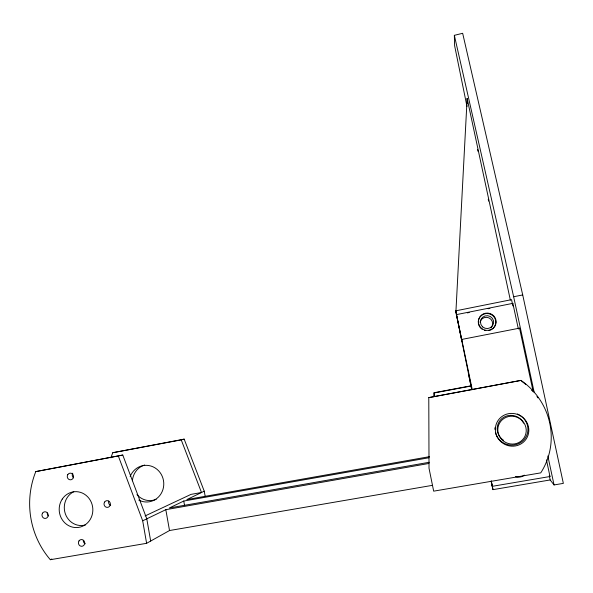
<?xml version="1.0" encoding="UTF-8"?>
<svg xmlns="http://www.w3.org/2000/svg" width="593" height="593" viewBox="0 0 593 593"><rect width="100%" height="100%" fill="white"/><g stroke="black" fill="none" stroke-linecap="round" stroke-linejoin="round"><path stroke-width="0.89" d="M510.351 300.125L467.136 98.482L467.684 103.323M455.876 312.422L467.136 98.482M512.441 303.883L512.856 303.357L518.349 328.959L519.542 328.144L532.751 389.683L533.67 389.986L531.854 390.32M428.783 397.614L520.988 380.395A69.122 67.135 30 0 1 540.749 472.866L433.668 491.16L429.021 468.255L428.783 397.614L520.988 380.395M433.891 396.695L434.195 392.714L471.531 385.717M150.674 541.046L146.79 518.831L122.773 455.053L35.795 471.598A82.056 77.231 83.4 0 0 50.338 559.71L146.612 543.314L169.516 530.535L432.401 485.348M146.612 543.314L142.683 520.802L165.825 509.669L428.902 463.467M429.095 457.722L183.756 501.048L169.361 507.971L429.295 462.266M110.935 457.848A66.972 63.888 81.5 0 1 112.774 452.718L184.171 439.131L204.251 491.197L186.884 499.551L429.443 456.669M145.092 515.925L191.02 494.377L201.509 492.516L181.236 439.887L112.774 452.718M50.338 559.71L51.821 559.021M35.795 471.598L122.773 455.053M181.236 439.887L184.171 439.131M466.987 106.473L454.609 45.646L454.349 35.335L462.659 33.29L522.715 294.929L563.35 483.377L554.055 484.941L550.193 479.952L549.429 476.364M454.349 35.335L513.649 296.752L522.715 294.929M461.836 341.071L455.676 310.851L511.537 299.658L512.886 305.944M456.551 315.039L456.499 314.609L512.856 303.357M467.366 312.882L469.167 312.518M488.098 308.738L489.907 308.382M519.542 328.144L461.777 339.433L461.799 340.004M433.876 393.003L471.19 386.013M492.094 485.311L492.338 486.312L550 476.513L546.42 459.827M491.093 481.234L492.998 489.64L550.193 479.952M468.388 373.449L471.724 389.586M549.259 475.586L550 476.513M118.392 456.187L142.683 520.802M513.649 296.752L534.249 392.692M547.836 455.987L554.055 484.941M477.573 149.488L477.965 151.297M488.239 199.27L488.632 201.086M456.499 314.609L472.265 389.683M492.338 486.312L491.212 480.908L492.998 489.64M455.676 310.851L471.791 389.764M204.251 491.197L205.23 496.637M183.756 501.048L184.564 505.562M165.825 509.669L169.516 530.535M434.195 392.714L434.209 396.369M156.196 499.328A18.161 17.256 82.7 0 1 136.946 494.614M132.402 480.782A18.161 17.256 82.7 0 1 144.677 465.008M521.632 381.217A68.202 66.246 29.9 0 1 525.732 384.434M531.995 390.446A68.202 66.246 29.9 0 1 533.151 391.736M536.947 396.48A68.202 66.246 29.9 0 1 537.955 397.888M520.365 415.582A16.611 16.078 26 0 1 521.173 442.274A16.611 16.078 26 0 1 495.489 432.742M494.947 429.399A16.611 16.078 26 0 1 494.947 427.716M517.274 413.981A16.611 16.078 26 0 1 519.631 415.13M130.163 476.579A18.353 17.427 82.8 0 1 153.224 466.913A18.353 17.427 82.8 0 1 162.215 491.486A18.353 17.427 82.8 0 1 138.769 500.092M85.511 524.909A17.746 16.619 84.4 0 1 65.356 513.864A17.746 16.619 84.4 0 1 73.791 491.686M85.355 543.803A3.35 3.128 81.9 0 1 83.294 540.342M110.661 505.406A3.343 3.15 83.2 0 1 108.749 501.107M48.574 515.932A3.306 3.084 85.3 0 1 47.27 512.915M73.569 477.802A3.306 3.106 87 0 1 72.791 473.192M480.019 322.221A6.39 6.241 6.7 0 1 489.166 318.004A6.39 6.241 6.7 0 1 491.011 327.751M524.294 475.126A9.132 8.791 30.2 0 1 515.428 476.639M479.188 325.935A8.799 8.598 6.4 0 1 483.806 314.105A8.799 8.598 6.4 0 1 495.481 319.701A8.799 8.598 6.4 0 1 488.825 330.553M485.771 330.62A8.799 8.598 6.4 0 1 484.273 330.264M482.213 329.271A8.799 8.598 6.4 0 1 479.559 326.587M503.479 440.273A14.054 13.602 26 0 1 501.863 418.591A14.054 13.602 26 0 1 523.626 423.165M62.228 499.128A17.975 16.819 84.4 0 0 74.555 527.488A17.975 16.819 84.4 0 0 91.27 502.227A17.975 16.819 84.4 0 0 62.228 499.128M78.973 540.935A3.388 3.165 82 0 0 81.308 546.286A3.388 3.165 82 0 0 84.443 541.535A3.388 3.165 82 0 0 78.973 540.935M104.576 502.056A3.388 3.187 83.3 0 0 106.933 507.386A3.388 3.187 83.3 0 0 110.083 502.619A3.388 3.187 83.3 0 0 104.576 502.056M42.526 513.153A3.35 3.121 85.4 0 0 44.816 518.438A3.35 3.121 85.4 0 0 47.907 513.723A3.35 3.121 85.4 0 0 42.526 513.153M67.817 474.548A3.35 3.143 87.1 0 0 70.13 479.819A3.35 3.143 87.1 0 0 73.235 475.075A3.35 3.143 87.1 0 0 67.817 474.548M497.186 436.878A16.841 16.293 26 0 0 526.139 439.072A16.841 16.293 26 0 0 512.952 413.447A16.841 16.293 26 0 0 497.186 436.878M482.635 326.891A6.597 6.449 6.4 0 0 493.495 323.489A6.597 6.449 6.4 0 0 485 315.973A6.597 6.449 6.4 0 0 482.635 326.891M480.634 327.477A8.873 8.665 6.3 0 0 495.674 324.512A8.873 8.665 6.3 0 0 485.452 313.245A8.873 8.665 6.3 0 0 480.634 327.477M499.328 436.085A14.306 13.847 26.1 0 0 523.915 438.086A14.306 13.847 26.1 0 0 512.834 416.256A14.306 13.847 26.1 0 0 499.328 436.085"/></g></svg>
